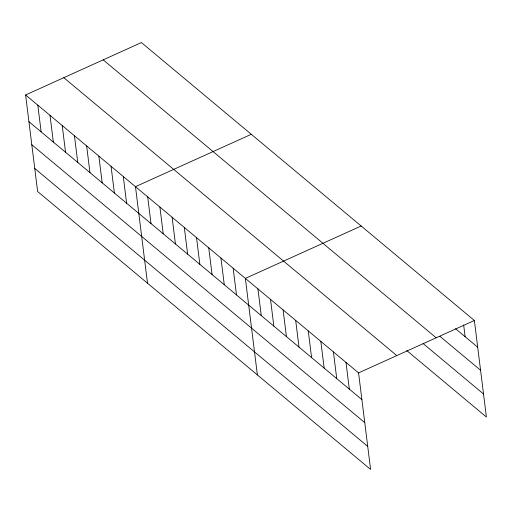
<?xml version="1.0" encoding="UTF-8"?>
<svg xmlns="http://www.w3.org/2000/svg" width="512" height="512" viewBox="0 0 512 512"><rect width="100%" height="100%" fill="white"/><g stroke="black" fill="none" stroke-linecap="round" stroke-linejoin="round"><path stroke-width="0.77" d="M25.6 94.97L358.573 372.896L370.592 469.427L37.626 191.501L25.6 94.97L141.408 42.573L474.374 320.499L486.4 417.03L406.733 350.534M251.29 134.291L135.482 186.682L147.501 283.213M361.165 226.003L245.363 278.4L257.382 374.931M358.573 372.896L474.374 320.499M455.539 328.717L477.702 347.213M439.84 336.256L480.576 370.253M103.187 59.866L436.16 337.792M423.034 343.494L483.533 393.99M63.814 77.677L396.787 355.603M28.928 121.683L361.894 399.61M31.795 144.723L364.768 422.65M34.752 168.461L367.725 446.387M463.654 324.928L465.126 336.717M345.99 362.394L349.318 389.107M333.414 351.898L336.742 378.611M320.832 341.395L324.16 368.109M308.256 330.899L311.584 357.613M295.674 320.397L299.002 347.11M283.098 309.901L286.426 336.614M270.515 299.398L273.843 326.112M257.939 288.896L261.267 315.616M233.152 268.211L236.48 294.925M220.941 258.016L224.269 284.73M208.736 247.827L212.064 274.541M196.525 237.638L199.853 264.352M184.314 227.443L187.642 254.163M172.109 217.254L175.437 243.968M159.898 207.066L163.226 233.779M147.686 196.877L151.014 223.59M123.27 176.493L126.598 203.206M111.059 166.304L114.387 193.018M98.854 156.109L102.182 182.822M86.643 145.92L89.971 172.634M74.438 135.731L77.76 162.445M62.227 125.542L65.555 152.256M50.016 115.347L53.344 142.061M37.811 105.158L41.139 131.872"/></g></svg>
